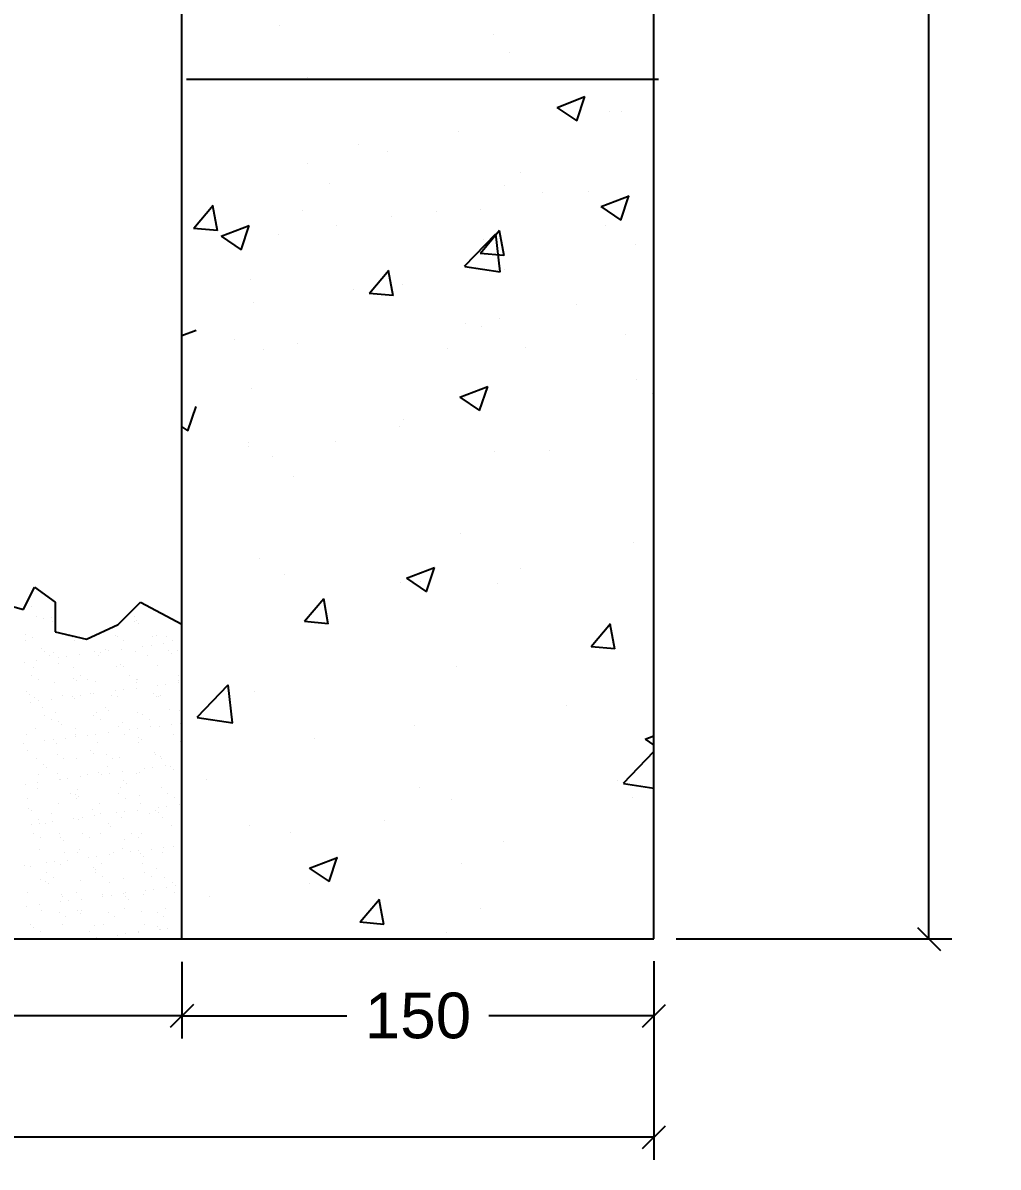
# Model space of a CAD drawing. Header units: inches. Extents: x -8.7 to 57.3, y -9.2 to 26.4.
# Drawn here: x 35.119 to 35.546, y -7.71 to -7.208 of the extents above; entities that cross this region are included whole.
import ezdxf

# ---------------------------------------------------------------- set-up
doc = ezdxf.new("R2010")
doc.units = ezdxf.units.IN
doc.header["$MEASUREMENT"] = 0
doc.layers.add('Alvenaria', color=7, linetype='Continuous')
doc.layers.add('Cotas', color=1, linetype='Continuous')
doc.styles.add('Arial', font='arial.ttf')
doc.dimstyles.new('RICARDO-1-10', dxfattribs={"dimtxt": 0.02, "dimasz": 0.01, "dimexe": 0.01, "dimexo": 0.01, "dimgap": 0.01, "dimtad": 0, "dimtih": 1, "dimtoh": 1, "dimdec": 0, "dimlfac": 1000, "dimzin": 0, "dimdsep": 46, "dimtxsty": 'Arial', "dimblk": 'OBLIQUE', "dimcen": 0, "dimclrt": 4, "dimadec": 0, "dimazin": 0, "dimtfac": 1, "dimtdec": 0, "dimtofl": 0, "dimtmove": 0, "dimatfit": 3, "dimldrblk": 'CLOSEDBLANK', "dimfxl": 0, "dimtolj": 1, "dimtzin": 0, "dimarcsym": 0})

# ---------------------------------------------------------------- blocks, each defined once
blk = doc.blocks.new('_Oblique')
at = {"color": 0, "linetype": 'ByBlock', "lineweight": -2}
blk.add_line((-0.5, -0.5), (0.5, 0.5), dxfattribs=at)
blk = doc.blocks.new('*D12')
at = {"layer": 'Cotas', "color": 0, "lineweight": -2, "transparency": 16777216}
for p, q in [((34.29243, -7.61972), (34.29243, -7.70653)), ((35.39514, -7.61948), (35.39514, -7.70653)), ((34.29243, -7.69653), (34.8049, -7.69653)), ((35.39514, -7.69653), (34.88267, -7.69653))]:
    blk.add_line(p, q, dxfattribs=at)
at = {"layer": 'DEFPOINTS', "color": 0, "transparency": 16777216}
for p in [(34.29243, -7.60972), (35.39514, -7.60948), (35.39514, -7.69653)]:
    blk.add_point(p, dxfattribs=at)
at = {"layer": 'Cotas', "color": 0, "lineweight": -2, "transparency": 16777216, "xscale": 0.01, "yscale": 0.01, "zscale": 0.01, "rotation": 180}
blk.add_blockref('_Oblique', (34.29243, -7.69653), dxfattribs=at)
at = {"layer": 'Cotas', "color": 0, "lineweight": -2, "transparency": 16777216, "xscale": 0.01, "yscale": 0.01, "zscale": 0.01}
blk.add_blockref('_Oblique', (35.39514, -7.69653), dxfattribs=at)
at = {"layer": 'Cotas', "color": 4, "transparency": 16777216, "insert": (34.84379, -7.69653), "char_height": 0.02, "attachment_point": 5, "style": 'Arial'}
blk.add_mtext('\\A1;1100', dxfattribs=at)
blk = doc.blocks.new('_ClosedBlank')
at = {"color": 0, "linetype": 'ByBlock', "lineweight": -2}
for p, q in [((-1, 0.167), (0, 0)), ((-1, 0.167), (-1, -0.167)), ((0, 0), (-1, -0.167))]:
    blk.add_line(p, q, dxfattribs=at)
blk = doc.blocks.new('*D10')
at = {"layer": 'Cotas', "color": 0, "lineweight": -2, "transparency": 16777216}
for p, q in [((34.49919, -7.61972), (34.49919, -7.65336)), ((35.18838, -7.61972), (35.18838, -7.65336)), ((34.49919, -7.64336), (34.81171, -7.64336)), ((35.18838, -7.64336), (34.87586, -7.64336))]:
    blk.add_line(p, q, dxfattribs=at)
at = {"layer": 'DEFPOINTS', "color": 0, "transparency": 16777216}
for p in [(34.49919, -7.60972), (35.18838, -7.60972), (35.18838, -7.64336)]:
    blk.add_point(p, dxfattribs=at)
at = {"layer": 'Cotas', "color": 0, "lineweight": -2, "transparency": 16777216, "xscale": 0.01, "yscale": 0.01, "zscale": 0.01, "rotation": 180}
blk.add_blockref('_Oblique', (34.49919, -7.64336), dxfattribs=at)
at = {"layer": 'Cotas', "color": 0, "lineweight": -2, "transparency": 16777216, "xscale": 0.01, "yscale": 0.01, "zscale": 0.01}
blk.add_blockref('_Oblique', (35.18838, -7.64336), dxfattribs=at)
at = {"layer": 'Cotas', "color": 4, "transparency": 16777216, "insert": (34.84379, -7.64336), "char_height": 0.02, "attachment_point": 5, "style": 'Arial'}
blk.add_mtext('\\A1;800', dxfattribs=at)
blk = doc.blocks.new('*D14')
at = {"layer": 'Cotas', "color": 0, "lineweight": -2, "transparency": 16777216}
for p, q in [((35.18838, -7.61972), (35.18838, -7.65336)), ((35.39514, -7.61972), (35.39514, -7.65336)), ((35.18838, -7.64336), (35.26064, -7.64336)), ((35.39514, -7.64336), (35.32288, -7.64336))]:
    blk.add_line(p, q, dxfattribs=at)
at = {"layer": 'DEFPOINTS', "color": 0, "transparency": 16777216}
for p in [(35.18838, -7.60972), (35.39514, -7.60972), (35.39514, -7.64336)]:
    blk.add_point(p, dxfattribs=at)
at = {"layer": 'Cotas', "color": 0, "lineweight": -2, "transparency": 16777216, "xscale": 0.01, "yscale": 0.01, "zscale": 0.01, "rotation": 180}
blk.add_blockref('_Oblique', (35.18838, -7.64336), dxfattribs=at)
at = {"layer": 'Cotas', "color": 0, "lineweight": -2, "transparency": 16777216, "xscale": 0.01, "yscale": 0.01, "zscale": 0.01}
blk.add_blockref('_Oblique', (35.39514, -7.64336), dxfattribs=at)
at = {"layer": 'Cotas', "color": 4, "transparency": 16777216, "insert": (35.29176, -7.64336), "char_height": 0.02, "attachment_point": 5, "style": 'Arial'}
blk.add_mtext('\\A1;150', dxfattribs=at)
blk = doc.blocks.new('*D16')
at = {"layer": 'Cotas', "color": 0, "lineweight": -2, "transparency": 16777216}
for p, q in [((35.40493, -6.60934), (35.52564, -6.60934)), ((35.51564, -6.60934), (35.51564, -7.08932)), ((35.51564, -7.60972), (35.51564, -7.12974)), ((35.40493, -7.60972), (35.52564, -7.60972))]:
    blk.add_line(p, q, dxfattribs=at)
at = {"layer": 'DEFPOINTS', "color": 0, "transparency": 16777216}
for p in [(35.39493, -6.60934), (35.51564, -6.60934), (35.39493, -7.60972)]:
    blk.add_point(p, dxfattribs=at)
at = {"layer": 'Cotas', "color": 0, "lineweight": -2, "transparency": 16777216, "xscale": 0.01, "yscale": 0.01, "zscale": 0.01}
for p, rotation in [((35.51564, -6.60934), 90), ((35.51564, -7.60972), 270)]:
    blk.add_blockref('_Oblique', p, dxfattribs=dict(at, rotation=rotation))
at = {"layer": 'Cotas', "color": 4, "transparency": 16777216, "insert": (35.51564, -7.10953), "char_height": 0.02, "attachment_point": 5, "style": 'Arial'}
blk.add_mtext('\\A1;1000', dxfattribs=at)

msp = doc.modelspace()

# ---------------------------------------------------------------- linework, layer by layer
at = {"layer": 'Alvenaria'}
for p, q in [((35.39514, -7.60972), (35.39514, -6.60934)), ((35.18838, -7.60972), (35.18838, -6.83436)), ((35.23127, -7.20959), (35.23127, -7.20959)), ((35.32472, -7.21354), (35.32472, -7.21354)), ((35.33186, -7.22133), (35.33186, -7.22133)), ((35.19043, -7.23313), (35.39719, -7.23313)), ((35.24344, -7.23254), (35.24344, -7.23254)), ((35.35268, -7.2455), (35.36493, -7.24079)), ((35.36135, -7.25135), (35.3649, -7.24078)), ((35.35264, -7.2455), (35.36134, -7.25137)), ((35.37589, -7.24728), (35.37589, -7.24728)), ((35.38072, -7.2475), (35.38072, -7.2475)), ((35.30959, -7.25601), (35.30959, -7.25601)), ((35.26577, -7.26178), (35.26577, -7.26178)), ((35.27863, -7.26502), (35.27863, -7.26502)), ((35.24343, -7.26995), (35.24343, -7.26995)), ((35.33688, -7.2739), (35.33688, -7.2739)), ((35.25299, -7.27901), (35.25299, -7.27901)), ((35.32973, -7.2796), (35.32973, -7.2796)), ((35.34643, -7.28295), (35.34643, -7.28295)), ((35.36631, -7.28255), (35.36631, -7.28255)), ((35.37198, -7.28897), (35.38424, -7.28426)), ((35.38065, -7.29482), (35.3842, -7.28424)), ((35.19353, -7.29836), (35.20197, -7.28831)), ((35.2039, -7.29953), (35.20188, -7.28855)), ((35.24131, -7.29081), (35.24131, -7.29081)), ((35.30001, -7.29128), (35.30001, -7.29128)), ((35.31908, -7.29008), (35.31908, -7.29008)), ((35.37194, -7.28897), (35.38065, -7.29484)), ((35.25619, -7.29705), (35.25619, -7.29705)), ((35.28034, -7.29346), (35.28034, -7.29346)), ((35.19343, -7.29836), (35.2039, -7.29928)), ((35.20555, -7.30196), (35.21426, -7.30783)), ((35.20559, -7.30196), (35.21785, -7.29725)), ((35.21426, -7.30781), (35.21781, -7.29724)), ((35.23066, -7.30129), (35.23066, -7.30129)), ((35.31221, -7.31505), (35.32584, -7.30084)), ((35.31909, -7.30935), (35.32753, -7.29929)), ((35.32778, -7.31748), (35.32585, -7.30086)), ((35.32946, -7.31051), (35.32744, -7.29954)), ((35.37379, -7.29741), (35.37379, -7.29741)), ((35.32057, -7.30346), (35.32057, -7.30346)), ((35.38691, -7.3055), (35.38691, -7.3055)), ((35.31899, -7.30935), (35.32945, -7.31026)), ((35.27051, -7.32689), (35.27895, -7.31684)), ((35.28088, -7.32806), (35.27886, -7.31708)), ((35.31223, -7.31514), (35.3278, -7.31755)), ((35.32984, -7.31632), (35.32984, -7.31632)), ((35.21849, -7.32098), (35.21849, -7.32098)), ((35.26354, -7.32505), (35.26354, -7.32505)), ((35.27041, -7.32689), (35.28088, -7.32781)), ((35.28482, -7.32302), (35.28482, -7.32302)), ((35.21972, -7.33082), (35.21972, -7.33082)), ((35.36141, -7.33172), (35.36141, -7.33172)), ((35.3127, -7.34034), (35.3127, -7.34034)), ((35.31954, -7.34134), (35.31954, -7.34134)), ((35.3276, -7.33788), (35.3276, -7.33788)), ((35.18838, -7.34547), (35.19456, -7.3431)), ((35.38253, -7.34479), (35.38253, -7.34479)), ((35.21142, -7.34733), (35.21142, -7.34733)), ((35.22428, -7.35155), (35.22428, -7.35155)), ((35.23918, -7.34908), (35.23918, -7.34908)), ((35.30487, -7.35128), (35.30487, -7.35128)), ((35.33871, -7.35056), (35.33871, -7.35056)), ((35.38743, -7.36472), (35.38743, -7.36472)), ((35.2189, -7.36846), (35.2189, -7.36846)), ((35.31008, -7.37244), (35.32234, -7.36773)), ((35.31875, -7.37829), (35.3223, -7.36772)), ((35.39434, -7.37081), (35.39434, -7.37081)), ((35.19097, -7.38712), (35.19452, -7.37654)), ((35.31004, -7.37244), (35.31875, -7.37831)), ((35.31234, -7.37241), (35.31234, -7.37241)), ((35.28534, -7.38224), (35.28534, -7.38224)), ((35.18838, -7.38538), (35.19097, -7.38713)), ((35.28379, -7.38537), (35.28379, -7.38537)), ((35.21745, -7.39232), (35.21745, -7.39232)), ((35.25581, -7.39197), (35.25581, -7.39197)), ((35.21749, -7.39409), (35.21749, -7.39409)), ((35.32547, -7.39615), (35.32547, -7.39615)), ((35.34925, -7.39592), (35.34925, -7.39592)), ((35.22816, -7.39857), (35.22816, -7.39857)), ((35.23705, -7.40736), (35.23705, -7.40736)), ((35.31057, -7.43207), (35.31057, -7.43207)), ((35.3864, -7.43606), (35.3864, -7.43606)), ((35.22215, -7.44328), (35.22215, -7.44328)), ((35.28679, -7.45174), (35.29905, -7.44704)), ((35.29546, -7.4576), (35.29901, -7.44702)), ((35.33648, -7.44729), (35.33648, -7.44729)), ((35.23313, -7.4502), (35.23313, -7.4502)), ((35.28675, -7.45174), (35.29546, -7.45761)), ((35.11892, -7.46543), (35.1238, -7.45567)), ((35.1238, -7.45567), (35.13275, -7.46217)), ((35.28431, -7.45358), (35.28431, -7.45358)), ((35.29266, -7.45306), (35.29266, -7.45306)), ((35.32658, -7.45415), (35.32658, -7.45415)), ((35.09533, -7.45892), (35.11892, -7.46543)), ((35.13275, -7.46217), (35.13275, -7.47519)), ((35.16041, -7.47193), (35.17017, -7.46217)), ((35.17017, -7.46217), (35.18838, -7.47188)), ((35.24211, -7.4706), (35.25055, -7.46055)), ((35.25248, -7.47177), (35.25045, -7.46079)), ((35.12246, -7.46432), (35.12246, -7.46432)), ((35.16848, -7.46413), (35.16848, -7.46413)), ((35.12486, -7.46844), (35.12486, -7.46844)), ((35.12779, -7.46949), (35.12779, -7.46949)), ((35.13138, -7.46902), (35.13138, -7.46902)), ((35.13178, -7.47078), (35.13178, -7.47078)), ((35.14658, -7.47844), (35.16041, -7.47193)), ((35.16745, -7.47064), (35.16745, -7.47064)), ((35.16778, -7.46836), (35.16778, -7.46836)), ((35.16824, -7.4704), (35.16824, -7.4704)), ((35.16951, -7.47157), (35.16951, -7.47157)), ((35.24201, -7.4706), (35.25247, -7.47152)), ((35.36767, -7.48159), (35.37611, -7.47153)), ((35.37804, -7.48275), (35.37601, -7.47178)), ((35.11995, -7.47622), (35.11995, -7.47622)), ((35.13275, -7.47519), (35.14658, -7.47844)), ((35.13852, -7.47714), (35.13852, -7.47714)), ((35.15914, -7.47701), (35.15914, -7.47701)), ((35.15998, -7.4771), (35.15998, -7.4771)), ((35.17551, -7.47706), (35.17551, -7.47706)), ((35.17718, -7.47678), (35.17718, -7.47678)), ((35.18144, -7.47706), (35.18144, -7.47706)), ((35.11996, -7.47903), (35.11996, -7.47903)), ((35.12289, -7.4776), (35.12289, -7.4776)), ((35.12681, -7.4825), (35.12681, -7.4825)), ((35.14052, -7.47769), (35.14052, -7.47769)), ((35.14142, -7.47899), (35.14142, -7.47899)), ((35.1488, -7.47762), (35.1488, -7.47762)), ((35.16289, -7.47895), (35.16289, -7.47895)), ((35.17125, -7.48161), (35.17125, -7.48161)), ((35.17484, -7.48114), (35.17484, -7.48114)), ((35.18044, -7.4804), (35.18044, -7.4804)), ((35.18435, -7.47891), (35.18435, -7.47891)), ((35.36757, -7.48159), (35.37803, -7.4825)), ((35.12808, -7.48366), (35.12808, -7.48366)), ((35.13042, -7.48569), (35.13042, -7.48569)), ((35.13221, -7.48406), (35.13221, -7.48406)), ((35.13415, -7.4865), (35.13415, -7.4865)), ((35.13774, -7.48602), (35.13774, -7.48602)), ((35.14334, -7.48529), (35.14334, -7.48529)), ((35.15025, -7.48383), (35.15025, -7.48383)), ((35.15189, -7.48565), (35.15189, -7.48565)), ((35.1527, -7.48405), (35.1527, -7.48405)), ((35.15479, -7.48311), (35.15479, -7.48311)), ((35.15629, -7.48358), (35.15629, -7.48358)), ((35.16189, -7.48284), (35.16189, -7.48284)), ((35.16788, -7.48392), (35.16788, -7.48392)), ((35.17335, -7.48562), (35.17335, -7.48562)), ((35.18237, -7.48335), (35.18237, -7.48335)), ((35.18364, -7.48451), (35.18364, -7.48451)), ((35.18649, -7.48325), (35.18649, -7.48325)), ((35.11918, -7.48847), (35.11918, -7.48847)), ((35.12333, -7.49088), (35.12333, -7.49088)), ((35.12479, -7.48773), (35.12479, -7.48773)), ((35.13407, -7.48916), (35.13407, -7.48916)), ((35.14096, -7.49096), (35.14096, -7.49096)), ((35.15957, -7.49029), (35.15957, -7.49029)), ((35.16165, -7.4894), (35.16165, -7.4894)), ((35.16292, -7.49056), (35.16292, -7.49056)), ((35.17761, -7.49006), (35.17761, -7.49006)), ((35.30844, -7.49035), (35.30844, -7.49035)), ((35.12262, -7.49443), (35.12262, -7.49443)), ((35.12553, -7.49629), (35.12553, -7.49629)), ((35.13264, -7.49734), (35.13264, -7.49734)), ((35.14093, -7.49544), (35.14093, -7.49544)), ((35.1422, -7.49661), (35.1422, -7.49661)), ((35.14408, -7.4944), (35.14408, -7.4944)), ((35.14699, -7.49625), (35.14699, -7.49625)), ((35.15068, -7.49711), (35.15068, -7.49711)), ((35.16555, -7.49436), (35.16555, -7.49436)), ((35.16831, -7.4972), (35.16831, -7.4972)), ((35.16845, -7.49621), (35.16845, -7.49621)), ((35.16892, -7.49605), (35.16892, -7.49605)), ((35.1868, -7.49741), (35.1868, -7.49741)), ((35.18693, -7.49653), (35.18693, -7.49653)), ((35.18701, -7.49432), (35.18701, -7.49432)), ((35.12022, -7.50149), (35.12022, -7.50149)), ((35.1482, -7.5021), (35.1482, -7.5021)), ((35.14969, -7.50229), (35.14969, -7.50229)), ((35.15905, -7.50106), (35.15905, -7.50106)), ((35.16264, -7.50059), (35.16264, -7.50059)), ((35.16824, -7.49985), (35.16824, -7.49985)), ((35.17578, -7.50234), (35.17578, -7.50234)), ((35.17761, -7.49862), (35.17761, -7.49862)), ((35.18119, -7.49815), (35.18119, -7.49815)), ((35.19501, -7.51257), (35.20864, -7.49836)), ((35.21058, -7.515), (35.20865, -7.49837)), ((35.22002, -7.50155), (35.22002, -7.50155)), ((35.12149, -7.50266), (35.12149, -7.50266)), ((35.12195, -7.50594), (35.12195, -7.50594)), ((35.12376, -7.50416), (35.12376, -7.50416)), ((35.12554, -7.50547), (35.12554, -7.50547)), ((35.13114, -7.50474), (35.13114, -7.50474)), ((35.13599, -7.50295), (35.13599, -7.50295)), ((35.1405, -7.5035), (35.1405, -7.5035)), ((35.14139, -7.50424), (35.14139, -7.50424)), ((35.14409, -7.50303), (35.14409, -7.50303)), ((35.15745, -7.50291), (35.15745, -7.50291)), ((35.16, -7.50357), (35.16, -7.50357)), ((35.17705, -7.5035), (35.17705, -7.5035)), ((35.17804, -7.50334), (35.17804, -7.50334)), ((35.17891, -7.50287), (35.17891, -7.50287)), ((35.35673, -7.50761), (35.35673, -7.50761)), ((35.12748, -7.50815), (35.12748, -7.50815)), ((35.12819, -7.51169), (35.12819, -7.51169)), ((35.13308, -7.51062), (35.13308, -7.51062)), ((35.14965, -7.51165), (35.14965, -7.51165)), ((35.15112, -7.51039), (35.15112, -7.51039)), ((35.15506, -7.50839), (35.15506, -7.50839)), ((35.15633, -7.50955), (35.15633, -7.50955)), ((35.16875, -7.51048), (35.16875, -7.51048)), ((35.17111, -7.51161), (35.17111, -7.51161)), ((35.18304, -7.509), (35.18304, -7.509)), ((35.18736, -7.50981), (35.18736, -7.50981)), ((35.12419, -7.51744), (35.12419, -7.51744)), ((35.13109, -7.51354), (35.13109, -7.51354)), ((35.13434, -7.51444), (35.13434, -7.51444)), ((35.13561, -7.5156), (35.13561, -7.5156)), ((35.14182, -7.51752), (35.14182, -7.51752)), ((35.15256, -7.51351), (35.15256, -7.51351)), ((35.16044, -7.51685), (35.16044, -7.51685)), ((35.16233, -7.51505), (35.16233, -7.51505)), ((35.169, -7.5176), (35.169, -7.5176)), ((35.17402, -7.51347), (35.17402, -7.51347)), ((35.1746, -7.51686), (35.1746, -7.51686)), ((35.17848, -7.51662), (35.17848, -7.51662)), ((35.18396, -7.51563), (35.18396, -7.51563)), ((35.18755, -7.51515), (35.18755, -7.51515)), ((35.19503, -7.51265), (35.2106, -7.51507)), ((35.29043, -7.51634), (35.29043, -7.51634)), ((35.12009, -7.52025), (35.12009, -7.52025)), ((35.13189, -7.52248), (35.13189, -7.52248)), ((35.1375, -7.52174), (35.1375, -7.52174)), ((35.14156, -7.52021), (35.14156, -7.52021)), ((35.14161, -7.5211), (35.14161, -7.5211)), ((35.14686, -7.52051), (35.14686, -7.52051)), ((35.15044, -7.52004), (35.15044, -7.52004)), ((35.15605, -7.5193), (35.15605, -7.5193)), ((35.16302, -7.52017), (35.16302, -7.52017)), ((35.16541, -7.51807), (35.16541, -7.51807)), ((35.16918, -7.52133), (35.16918, -7.52133)), ((35.17046, -7.5225), (35.17046, -7.5225)), ((35.18448, -7.52013), (35.18448, -7.52013)), ((35.24661, -7.52211), (35.24661, -7.52211)), ((35.39125, -7.52222), (35.39514, -7.52484)), ((35.39129, -7.52222), (35.39514, -7.52074)), ((35.11894, -7.52418), (35.11894, -7.52418)), ((35.12089, -7.52714), (35.12089, -7.52714)), ((35.12831, -7.52295), (35.12831, -7.52295)), ((35.13351, -7.5239), (35.13351, -7.5239)), ((35.14847, -7.52738), (35.14847, -7.52738)), ((35.15155, -7.52367), (35.15155, -7.52367)), ((35.16918, -7.52376), (35.16918, -7.52376)), ((35.1878, -7.52308), (35.1878, -7.52308)), ((35.12463, -7.53072), (35.12463, -7.53072)), ((35.13375, -7.52895), (35.13375, -7.52895)), ((35.13666, -7.5308), (35.13666, -7.5308)), ((35.14226, -7.5308), (35.14226, -7.5308)), ((35.14974, -7.52855), (35.14974, -7.52855)), ((35.15522, -7.52891), (35.15522, -7.52891)), ((35.15812, -7.53076), (35.15812, -7.53076)), ((35.16087, -7.53013), (35.16087, -7.53013)), ((35.17645, -7.52799), (35.17645, -7.52799)), ((35.17668, -7.52887), (35.17668, -7.52887)), ((35.17891, -7.5299), (35.17891, -7.5299)), ((35.17958, -7.53072), (35.17958, -7.53072)), ((35.38183, -7.54155), (35.39514, -7.52768)), ((35.12566, -7.53751), (35.12566, -7.53751)), ((35.12775, -7.53343), (35.12775, -7.53343)), ((35.12902, -7.53459), (35.12902, -7.53459)), ((35.13395, -7.53718), (35.13395, -7.53718)), ((35.14712, -7.53747), (35.14712, -7.53747)), ((35.15199, -7.53695), (35.15199, -7.53695)), ((35.15321, -7.53752), (35.15321, -7.53752)), ((35.15573, -7.53404), (35.15573, -7.53404)), ((35.1568, -7.53705), (35.1568, -7.53705)), ((35.1624, -7.53631), (35.1624, -7.53631)), ((35.16858, -7.53743), (35.16858, -7.53743)), ((35.16962, -7.53703), (35.16962, -7.53703)), ((35.17176, -7.53508), (35.17176, -7.53508)), ((35.17535, -7.5346), (35.17535, -7.5346)), ((35.18095, -7.53387), (35.18095, -7.53387)), ((35.18331, -7.53428), (35.18331, -7.53428)), ((35.18458, -7.53544), (35.18458, -7.53544)), ((35.18823, -7.53636), (35.18823, -7.53636)), ((35.1197, -7.54193), (35.1197, -7.54193)), ((35.1253, -7.54119), (35.1253, -7.54119)), ((35.13466, -7.53996), (35.13466, -7.53996)), ((35.13502, -7.54009), (35.13502, -7.54009)), ((35.13825, -7.53949), (35.13825, -7.53949)), ((35.14385, -7.53875), (35.14385, -7.53875)), ((35.16259, -7.54033), (35.16259, -7.54033)), ((35.16386, -7.54149), (35.16386, -7.54149)), ((35.19905, -7.53966), (35.19905, -7.53966)), ((35.37917, -7.5405), (35.37917, -7.5405)), ((35.38185, -7.54163), (35.39514, -7.54369)), ((35.12506, -7.544), (35.12506, -7.544)), ((35.13932, -7.54621), (35.13932, -7.54621)), ((35.14187, -7.54637), (35.14187, -7.54637)), ((35.14269, -7.54408), (35.14269, -7.54408)), ((35.14315, -7.54754), (35.14315, -7.54754)), ((35.16078, -7.54617), (35.16078, -7.54617)), ((35.16131, -7.54341), (35.16131, -7.54341)), ((35.16986, -7.54698), (35.16986, -7.54698)), ((35.17935, -7.54318), (35.17935, -7.54318)), ((35.18224, -7.54613), (35.18224, -7.54613)), ((35.29249, -7.5436), (35.29249, -7.5436)), ((35.38594, -7.54755), (35.38594, -7.54755)), ((35.12076, -7.5481), (35.12076, -7.5481)), ((35.12116, -7.55242), (35.12116, -7.55242)), ((35.13438, -7.55046), (35.13438, -7.55046)), ((35.14223, -7.54806), (35.14223, -7.54806)), ((35.15242, -7.55023), (35.15242, -7.55023)), ((35.16369, -7.54802), (35.16369, -7.54802)), ((35.17005, -7.55031), (35.17005, -7.55031)), ((35.17812, -7.55208), (35.17812, -7.55208)), ((35.1817, -7.55161), (35.1817, -7.55161)), ((35.18515, -7.54798), (35.18515, -7.54798)), ((35.18731, -7.55087), (35.18731, -7.55087)), ((35.30631, -7.54862), (35.30631, -7.54862)), ((35.12243, -7.55359), (35.12243, -7.55359)), ((35.1255, -7.55728), (35.1255, -7.55728)), ((35.13123, -7.55476), (35.13123, -7.55476)), ((35.14101, -7.55697), (35.14101, -7.55697)), ((35.14313, -7.55736), (35.14313, -7.55736)), ((35.1446, -7.5565), (35.1446, -7.5565)), ((35.14914, -7.55303), (35.14914, -7.55303)), ((35.1502, -7.55576), (35.1502, -7.55576)), ((35.15269, -7.55473), (35.15269, -7.55473)), ((35.15957, -7.55453), (35.15957, -7.55453)), ((35.16174, -7.55669), (35.16174, -7.55669)), ((35.16315, -7.55405), (35.16315, -7.55405)), ((35.16876, -7.55332), (35.16876, -7.55332)), ((35.17415, -7.55469), (35.17415, -7.55469)), ((35.17672, -7.55327), (35.17672, -7.55327)), ((35.17799, -7.55443), (35.17799, -7.55443)), ((35.17978, -7.55646), (35.17978, -7.55646)), ((35.12246, -7.55941), (35.12246, -7.55941)), ((35.12605, -7.55894), (35.12605, -7.55894)), ((35.12842, -7.55908), (35.12842, -7.55908)), ((35.13165, -7.5582), (35.13165, -7.5582)), ((35.156, -7.55932), (35.156, -7.55932)), ((35.15727, -7.56048), (35.15727, -7.56048)), ((35.18398, -7.55993), (35.18398, -7.55993)), ((35.21789, -7.55983), (35.21789, -7.55983)), ((35.27708, -7.55803), (35.27708, -7.55803)), ((35.12342, -7.56351), (35.12342, -7.56351)), ((35.12633, -7.56536), (35.12633, -7.56536)), ((35.13482, -7.56374), (35.13482, -7.56374)), ((35.13528, -7.56537), (35.13528, -7.56537)), ((35.13655, -7.56653), (35.13655, -7.56653)), ((35.14489, -7.56347), (35.14489, -7.56347)), ((35.14779, -7.56532), (35.14779, -7.56532)), ((35.15286, -7.56351), (35.15286, -7.56351)), ((35.16327, -7.56598), (35.16327, -7.56598)), ((35.16635, -7.56343), (35.16635, -7.56343)), ((35.16925, -7.56528), (35.16925, -7.56528)), ((35.17049, -7.56359), (35.17049, -7.56359)), ((35.18781, -7.56339), (35.18781, -7.56339)), ((35.23595, -7.56317), (35.23595, -7.56317)), ((35.3294, -7.56712), (35.3294, -7.56712)), ((35.12593, -7.57056), (35.12593, -7.57056)), ((35.13679, -7.57202), (35.13679, -7.57202)), ((35.14255, -7.57203), (35.14255, -7.57203)), ((35.14356, -7.57064), (35.14356, -7.57064)), ((35.15656, -7.57277), (35.15656, -7.57277)), ((35.15825, -7.57198), (35.15825, -7.57198)), ((35.16217, -7.56997), (35.16217, -7.56997)), ((35.16592, -7.57153), (35.16592, -7.57153)), ((35.16951, -7.57106), (35.16951, -7.57106)), ((35.17013, -7.57226), (35.17013, -7.57226)), ((35.17511, -7.57032), (35.17511, -7.57032)), ((35.17972, -7.57194), (35.17972, -7.57194)), ((35.18021, -7.56974), (35.18021, -7.56974)), ((35.18447, -7.56909), (35.18447, -7.56909)), ((35.18806, -7.56862), (35.18806, -7.56862)), ((35.11946, -7.57765), (35.11946, -7.57765)), ((35.12882, -7.57642), (35.12882, -7.57642)), ((35.1324, -7.57595), (35.1324, -7.57595)), ((35.13525, -7.57702), (35.13525, -7.57702)), ((35.13801, -7.57521), (35.13801, -7.57521)), ((35.14737, -7.57398), (35.14737, -7.57398)), ((35.15096, -7.5735), (35.15096, -7.5735)), ((35.15329, -7.57679), (35.15329, -7.57679)), ((35.17092, -7.57687), (35.17092, -7.57687)), ((35.1714, -7.57343), (35.1714, -7.57343)), ((35.2442, -7.57868), (35.25646, -7.57398)), ((35.25287, -7.58454), (35.25642, -7.57396)), ((35.31068, -7.57665), (35.31068, -7.57665)), ((35.12183, -7.57807), (35.12183, -7.57807)), ((35.12899, -7.58076), (35.12899, -7.58076)), ((35.1319, -7.58262), (35.1319, -7.58262)), ((35.14941, -7.57831), (35.14941, -7.57831)), ((35.15045, -7.58072), (35.15045, -7.58072)), ((35.15068, -7.57948), (35.15068, -7.57948)), ((35.15336, -7.58258), (35.15336, -7.58258)), ((35.17191, -7.58069), (35.17191, -7.58069)), ((35.17482, -7.58254), (35.17482, -7.58254)), ((35.17739, -7.57892), (35.17739, -7.57892)), ((35.24416, -7.57868), (35.25287, -7.58455)), ((35.12636, -7.58384), (35.12636, -7.58384)), ((35.12869, -7.58436), (35.12869, -7.58436)), ((35.12996, -7.58552), (35.12996, -7.58552)), ((35.14399, -7.58392), (35.14399, -7.58392)), ((35.15667, -7.58497), (35.15667, -7.58497)), ((35.16261, -7.58325), (35.16261, -7.58325)), ((35.18065, -7.58302), (35.18065, -7.58302)), ((35.18146, -7.58733), (35.18146, -7.58733)), ((35.18425, -7.58521), (35.18425, -7.58521)), ((35.18552, -7.58637), (35.18552, -7.58637)), ((35.24438, -7.58538), (35.24438, -7.58538)), ((35.1209, -7.58932), (35.1209, -7.58932)), ((35.13568, -7.5903), (35.13568, -7.5903)), ((35.13596, -7.59102), (35.13596, -7.59102)), ((35.14236, -7.58928), (35.14236, -7.58928)), ((35.14436, -7.59222), (35.14436, -7.59222)), ((35.15372, -7.59007), (35.15372, -7.59007)), ((35.15372, -7.59098), (35.15372, -7.59098)), ((35.15731, -7.59051), (35.15731, -7.59051)), ((35.16291, -7.58977), (35.16291, -7.58977)), ((35.16353, -7.59125), (35.16353, -7.59125)), ((35.16382, -7.58924), (35.16382, -7.58924)), ((35.1648, -7.59242), (35.1648, -7.59242)), ((35.17135, -7.59015), (35.17135, -7.59015)), ((35.17227, -7.58854), (35.17227, -7.58854)), ((35.17586, -7.58807), (35.17586, -7.58807)), ((35.18528, -7.5892), (35.18528, -7.5892)), ((35.20056, -7.59115), (35.20056, -7.59115)), ((35.2664, -7.60228), (35.27484, -7.59222)), ((35.27676, -7.60344), (35.27474, -7.59247)), ((35.12021, -7.5954), (35.12021, -7.5954)), ((35.12581, -7.59466), (35.12581, -7.59466)), ((35.1268, -7.59712), (35.1268, -7.59712)), ((35.13517, -7.59343), (35.13517, -7.59343)), ((35.13876, -7.59295), (35.13876, -7.59295)), ((35.14282, -7.5973), (35.14282, -7.5973)), ((35.14443, -7.5972), (35.14443, -7.5972)), ((35.16304, -7.59653), (35.16304, -7.59653)), ((35.18108, -7.5963), (35.18108, -7.5963)), ((35.31903, -7.59646), (35.31903, -7.59646)), ((35.3951, -7.59377), (35.3951, -7.59377)), ((35.13456, -7.59802), (35.13456, -7.59802)), ((35.13746, -7.59987), (35.13746, -7.59987)), ((35.14409, -7.59847), (35.14409, -7.59847)), ((35.15602, -7.59798), (35.15602, -7.59798)), ((35.15892, -7.59983), (35.15892, -7.59983)), ((35.1708, -7.59791), (35.1708, -7.59791)), ((35.17748, -7.59794), (35.17748, -7.59794)), ((35.18039, -7.5998), (35.18039, -7.5998)), ((35.2663, -7.60228), (35.27676, -7.60319)), ((35.1221, -7.60335), (35.1221, -7.60335)), ((35.12337, -7.60452), (35.12337, -7.60452)), ((35.12646, -7.60658), (35.12646, -7.60658)), ((35.13612, -7.60358), (35.13612, -7.60358)), ((35.14792, -7.60654), (35.14792, -7.60654)), ((35.15008, -7.60396), (35.15008, -7.60396)), ((35.15416, -7.60335), (35.15416, -7.60335)), ((35.16366, -7.60752), (35.16366, -7.60752)), ((35.16927, -7.60678), (35.16927, -7.60678)), ((35.16939, -7.6065), (35.16939, -7.6065)), ((35.17179, -7.60343), (35.17179, -7.60343)), ((35.17766, -7.6042), (35.17766, -7.6042)), ((35.17863, -7.60555), (35.17863, -7.60555)), ((35.17893, -7.60536), (35.17893, -7.60536)), ((35.18222, -7.60508), (35.18222, -7.60508)), ((35.18782, -7.60434), (35.18782, -7.60434)), ((35.30418, -7.6069), (35.30418, -7.6069)), ((34.49919, -7.60972), (35.18838, -7.60972)), ((35.15072, -7.60922), (35.15072, -7.60922)), ((35.16008, -7.60799), (35.16008, -7.60799)), ((35.18152, -7.60958), (35.18152, -7.60958)), ((35.18838, -7.60972), (35.39514, -7.60972))]:
    msp.add_line(p, q, dxfattribs=at)

# ---------------------------------------------------------------- dimensions: what is measured, and where the dimension line sits
at = {"layer": 'Cotas'}
dim = msp.add_linear_dim(base=(35.51564, -6.60934), p1=(35.39493, -7.60972), p2=(35.39493, -6.60934), angle=90, dimstyle='RICARDO-1-10', dxfattribs=at)
dim.commit()
dim.dimension.update_dxf_attribs({"geometry": '*D16', "text_midpoint": (35.51564, -7.10953)})
dim = msp.add_linear_dim(base=(35.39514, -7.69653), p1=(34.29243, -7.60972), p2=(35.39514, -7.60948), text='1100', dimstyle='RICARDO-1-10', dxfattribs=at)
dim.commit()
dim.dimension.update_dxf_attribs({"geometry": '*D12', "text_midpoint": (34.84379, -7.69653)})
for base, p1, p2, text, picture, middle in [((35.18838, -7.64336), (34.49919, -7.60972), (35.18838, -7.60972), '800', '*D10', (34.84379, -7.64336)), ((35.39514, -7.64336), (35.18838, -7.60972), (35.39514, -7.60972), '150', '*D14', (35.29176, -7.64336))]:
    dim = msp.add_linear_dim(base=base, p1=p1, p2=p2, text=text, dimstyle='RICARDO-1-10', override={"dimtmove": 1}, dxfattribs=at)
    dim.commit()
    dim.dimension.update_dxf_attribs({"geometry": picture, "text_midpoint": middle})

doc.saveas('drawing.dxf')
